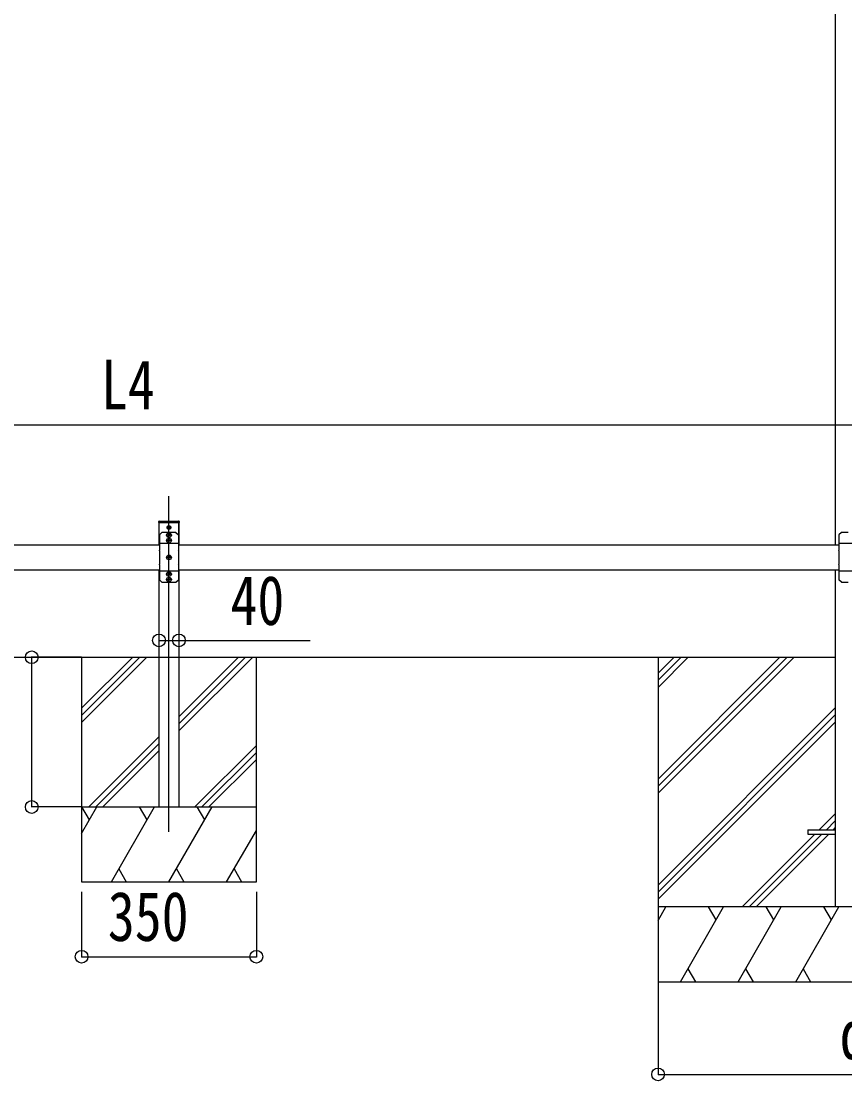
# Model space of a CAD drawing. Units: millimetres, scale not verified. Extents: x -12615 to 12615, y -8910 to 8910.
# Drawn here: x -5880 to -4230, y -5936 to -3814 of the extents above; entities that cross this region are included whole.
import ezdxf
from ezdxf.enums import TextEntityAlignment as Align

# ---------------------------------------------------------------- set-up
doc = ezdxf.new("R2010")
doc.units = ezdxf.units.MM
doc.header["$LTSCALE"] = 40
for name, color, linetype in [('0-3_YKK_12', 2, 'Continuous'), ('0-4_YKK_13', 4, 'Continuous'), ('0-5_YKK_A1', 4, 'Continuous'), ('0-6_YKK_D', 6, 'Continuous')]:
    doc.layers.add(name, color=color, linetype=linetype)
doc.styles.add('ＭＳ ゴシック', font='')
doc.styles.get('ＭＳ ゴシック').set_extended_font_data('MS Gothic')

msp = doc.modelspace()

# ---------------------------------------------------------------- linework, layer by layer
at = {"layer": '0-3_YKK_12'}
for p, q in [((-5583.7, -5437.82), (-5583.7, -4765.32)), ((-5587.85, -4827.82), (-5579.55, -4827.82)), ((-5583.7, -4831.97), (-5583.7, -4823.67)), ((-5583.7, -4849.05), (-5583.7, -4837.58)), ((-5577.97, -4843.32), (-5589.44, -4843.32)), ((-5577.97, -4854.32), (-5589.44, -4854.32)), ((-5583.7, -4860.05), (-5583.7, -4848.58)), ((-5577.97, -4887.82), (-5589.44, -4887.82)), ((-5583.7, -4893.55), (-5583.7, -4882.08)), ((-5577.97, -4921.32), (-5589.44, -4921.32)), ((-5583.7, -4927.05), (-5583.7, -4915.58)), ((-5577.97, -4932.32), (-5589.44, -4932.32)), ((-5583.7, -4938.05), (-5583.7, -4926.58))]:
    msp.add_line(p, q, dxfattribs=at)
at = {"layer": '0-4_YKK_13'}
for p, q in [((-5604.2, -4817.82), (-5604.11, -4816.26)), ((-5603.2, -4817.82), (-5604.2, -4817.82)), ((-5603.2, -4817.82), (-5564.2, -4817.82)), ((-5603.11, -4815.32), (-5564.3, -4815.32)), ((-5597.7, -4837.82), (-5602.7, -4842.82)), ((-5584.42, -4837.82), (-5597.7, -4837.82)), ((-5585.75, -4827.47), (-5585.75, -4828.17)), ((-5585.75, -4827.47), (-5584.55, -4827.47)), ((-5585.75, -4828.17), (-5584.55, -4828.17)), ((-5584.05, -4825.77), (-5583.35, -4825.77)), ((-5584.05, -4825.77), (-5584.05, -4826.97)), ((-5584.05, -4828.67), (-5584.05, -4829.87)), ((-5584.05, -4829.87), (-5583.35, -4829.87)), ((-5583.35, -4825.77), (-5583.35, -4826.97)), ((-5583.35, -4828.67), (-5583.35, -4829.87)), ((-5569.7, -4837.82), (-5582.99, -4837.82)), ((-5582.85, -4827.47), (-5581.65, -4827.47)), ((-5582.85, -4828.17), (-5581.65, -4828.17)), ((-5581.65, -4827.47), (-5581.65, -4828.17)), ((-5569.7, -4837.82), (-5564.7, -4842.82)), ((-4236.7, -4837.82), (-4241.7, -4842.82)), ((-4223.42, -4837.82), (-4236.7, -4837.82)), ((-5602.7, -4842.82), (-5602.7, -4873.1)), ((-5564.7, -4860.22), (-5602.7, -4860.22)), ((-5586.08, -4843.91), (-5585.04, -4843.93)), ((-5586.08, -4854.91), (-5585.04, -4854.93)), ((-5586.07, -4842.72), (-5585.04, -4842.71)), ((-5586.07, -4853.72), (-5585.04, -4853.71)), ((-5585.04, -4842.71), (-5584.43, -4842.59)), ((-5585.04, -4843.93), (-5584.43, -4844.05)), ((-5585.04, -4853.71), (-5584.43, -4853.59)), ((-5585.04, -4854.93), (-5584.43, -4855.05)), ((-5584.31, -4841.98), (-5584.43, -4842.59)), ((-5584.31, -4844.66), (-5584.43, -4844.05)), ((-5584.31, -4852.98), (-5584.43, -4853.59)), ((-5584.31, -4855.66), (-5584.43, -4855.05)), ((-5584.29, -4840.94), (-5584.31, -4841.98)), ((-5584.29, -4845.69), (-5584.31, -4844.66)), ((-5584.29, -4851.94), (-5584.31, -4852.98)), ((-5584.29, -4856.69), (-5584.31, -4855.66)), ((-5583.11, -4840.94), (-5583.09, -4841.98)), ((-5583.11, -4845.69), (-5583.09, -4844.66)), ((-5583.11, -4851.94), (-5583.09, -4852.98)), ((-5583.11, -4856.69), (-5583.09, -4855.66)), ((-5583.09, -4841.98), (-5582.97, -4842.59)), ((-5583.09, -4844.66), (-5582.97, -4844.05)), ((-5583.09, -4852.98), (-5582.97, -4853.59)), ((-5583.09, -4855.66), (-5582.97, -4855.05)), ((-5582.36, -4842.71), (-5582.97, -4842.59)), ((-5582.36, -4843.93), (-5582.97, -4844.05)), ((-5582.36, -4853.71), (-5582.97, -4853.59)), ((-5582.36, -4854.93), (-5582.97, -4855.05)), ((-5581.32, -4842.72), (-5582.36, -4842.71)), ((-5581.32, -4843.91), (-5582.36, -4843.93)), ((-5581.32, -4853.72), (-5582.36, -4853.71)), ((-5581.32, -4854.91), (-5582.36, -4854.93)), ((-5564.7, -4842.82), (-5564.7, -4873.1)), ((-4241.7, -4842.82), (-4241.7, -4873.1)), ((-4203.7, -4860.22), (-4241.7, -4860.22)), ((-5602.7, -4874.53), (-5602.7, -4901.1)), ((-5564.7, -4874.53), (-5564.7, -4901.1)), ((-4241.7, -4874.53), (-4241.7, -4901.1)), ((-5602.7, -4902.53), (-5602.7, -4932.82)), ((-5586.08, -4888.41), (-5585.04, -4888.43)), ((-5586.07, -4887.22), (-5585.04, -4887.21)), ((-5585.04, -4887.21), (-5584.43, -4887.09)), ((-5585.04, -4888.43), (-5584.43, -4888.55)), ((-5584.31, -4886.48), (-5584.43, -4887.09)), ((-5584.31, -4889.16), (-5584.43, -4888.55)), ((-5584.29, -4885.44), (-5584.31, -4886.48)), ((-5584.29, -4890.19), (-5584.31, -4889.16)), ((-5583.11, -4885.44), (-5583.09, -4886.48)), ((-5583.11, -4890.19), (-5583.09, -4889.16)), ((-5583.09, -4886.48), (-5582.97, -4887.09)), ((-5583.09, -4889.16), (-5582.97, -4888.55)), ((-5582.36, -4887.21), (-5582.97, -4887.09)), ((-5582.36, -4888.43), (-5582.97, -4888.55)), ((-5581.32, -4887.22), (-5582.36, -4887.21)), ((-5581.32, -4888.41), (-5582.36, -4888.43)), ((-5564.7, -4902.53), (-5564.7, -4932.82)), ((-4241.7, -4902.53), (-4241.7, -4932.82)), ((-5564.7, -4915.42), (-5602.7, -4915.42)), ((-5586.08, -4921.91), (-5585.04, -4921.93)), ((-5586.07, -4920.72), (-5585.04, -4920.71)), ((-5585.04, -4920.71), (-5584.43, -4920.59)), ((-5585.04, -4921.93), (-5584.43, -4922.05)), ((-5584.31, -4919.98), (-5584.43, -4920.59)), ((-5584.31, -4922.66), (-5584.43, -4922.05)), ((-5584.29, -4918.94), (-5584.31, -4919.98)), ((-5584.29, -4923.69), (-5584.31, -4922.66)), ((-5583.11, -4918.94), (-5583.09, -4919.98)), ((-5583.11, -4923.69), (-5583.09, -4922.66)), ((-5583.09, -4919.98), (-5582.97, -4920.59)), ((-5583.09, -4922.66), (-5582.97, -4922.05)), ((-5582.36, -4920.71), (-5582.97, -4920.59)), ((-5582.36, -4921.93), (-5582.97, -4922.05)), ((-5581.32, -4920.72), (-5582.36, -4920.71)), ((-5581.32, -4921.91), (-5582.36, -4921.93)), ((-4203.7, -4915.42), (-4241.7, -4915.42)), ((-5597.7, -4937.82), (-5602.7, -4932.82)), ((-5597.7, -4937.82), (-5584.42, -4937.82)), ((-5586.08, -4932.91), (-5585.04, -4932.93)), ((-5586.07, -4931.72), (-5585.04, -4931.71)), ((-5585.04, -4931.71), (-5584.43, -4931.59)), ((-5585.04, -4932.93), (-5584.43, -4933.05)), ((-5584.31, -4930.98), (-5584.43, -4931.59)), ((-5584.31, -4933.66), (-5584.43, -4933.05)), ((-5584.29, -4929.94), (-5584.31, -4930.98)), ((-5584.29, -4934.69), (-5584.31, -4933.66)), ((-5583.11, -4929.94), (-5583.09, -4930.98)), ((-5583.11, -4934.69), (-5583.09, -4933.66)), ((-5583.09, -4930.98), (-5582.97, -4931.59)), ((-5583.09, -4933.66), (-5582.97, -4933.05)), ((-5582.99, -4937.82), (-5569.7, -4937.82)), ((-5582.36, -4931.71), (-5582.97, -4931.59)), ((-5582.36, -4932.93), (-5582.97, -4933.05)), ((-5581.32, -4931.72), (-5582.36, -4931.71)), ((-5581.32, -4932.91), (-5582.36, -4932.93)), ((-5569.7, -4937.82), (-5564.7, -4932.82)), ((-4236.7, -4937.82), (-4241.7, -4932.82)), ((-4236.7, -4937.82), (-4223.42, -4937.82)), ((-4303.7, -5433.32), (-4303.7, -5442.32)), ((-4303.7, -5433.32), (-4248.9, -5433.32)), ((-4303.7, -5442.32), (-4248.9, -5442.32))]:
    msp.add_line(p, q, dxfattribs=at)
msp.add_lwpolyline([(-5563.3, -4816.26), (-5563.2, -4817.82), (-5564.2, -4817.82)], dxfattribs=at)
for centre, radius in [((-5583.7, -4843.32), 4.74), ((-5583.7, -4827.82), 3.75), ((-5583.7, -4854.32), 4.74), ((-5583.7, -4887.82), 4.74), ((-5583.7, -4921.32), 4.74), ((-5583.7, -4932.32), 4.74)]:
    msp.add_circle(centre, radius, dxfattribs=at)
for centre, radius, start, end in [((-5603.11, -4816.32), 1, 90, 176.5), ((-5564.3, -4816.32), 1, 3.5, 90), ((-5584.55, -4826.97), 0.5, 270, 0), ((-5584.55, -4828.67), 0.5, 0, 90), ((-5583.7, -4837.12), 1, 224.427, 315.573), ((-5582.85, -4826.97), 0.5, 180, 270), ((-5582.85, -4828.67), 0.5, 90, 180), ((-5583.7, -4843.32), 2.45, 165.9892, 194.0108), ((-5583.7, -4854.32), 2.45, 165.9892, 194.0108), ((-5583.7, -4843.32), 2.45, 75.9892, 104.0108), ((-5583.7, -4843.32), 2.45, 255.9892, 284.0108), ((-5583.7, -4854.32), 2.45, 75.9892, 104.0108), ((-5583.7, -4854.32), 2.45, 255.9892, 284.0108), ((-5583.7, -4843.32), 2.45, 345.9892, 14.0108), ((-5583.7, -4854.32), 2.45, 345.9892, 14.0108), ((-5603.4, -4873.82), 1, 314.427, 45.573), ((-5564, -4873.82), 1, 134.427, 225.573), ((-4242.4, -4873.82), 1, 314.427, 45.573), ((-5603.4, -4901.82), 1, 314.427, 45.573), ((-5583.7, -4887.82), 2.45, 165.9892, 194.0108), ((-5583.7, -4887.82), 2.45, 75.9892, 104.0108), ((-5583.7, -4887.82), 2.45, 255.9892, 284.0108), ((-5583.7, -4887.82), 2.45, 345.9892, 14.0108), ((-5564, -4901.82), 1, 134.427, 225.573), ((-4242.4, -4901.82), 1, 314.427, 45.573), ((-5583.7, -4921.32), 2.45, 165.9892, 194.0108), ((-5583.7, -4921.32), 2.45, 75.9892, 104.0108), ((-5583.7, -4921.32), 2.45, 255.9892, 284.0108), ((-5583.7, -4921.32), 2.45, 345.9892, 14.0108), ((-5583.7, -4932.32), 2.45, 165.9892, 194.0108), ((-5583.7, -4937.12), 1, 224.427, 315.573), ((-5583.7, -4932.32), 2.45, 75.9892, 104.0108), ((-5583.7, -4932.32), 2.45, 255.9892, 284.0108), ((-5583.7, -4932.32), 2.45, 345.9892, 14.0108)]:
    msp.add_arc(centre, radius, start, end, dxfattribs=at)
at = {"layer": '0-5_YKK_A1'}
for p, q in [((-4248.9, -2958.82), (-4248.9, -4862.82)), ((-5603.7, -4817.82), (-5563.7, -4817.82)), ((-5603.7, -4817.82), (-5603.7, -4862.82)), ((-5563.7, -4843.15), (-5563.7, -4817.82)), ((-5563.7, -4817.82), (-5563.7, -4862.82)), ((-6944.7, -4862.82), (-5602.7, -4862.82)), ((-5564.7, -4862.82), (-4241.7, -4862.82)), ((-6944.7, -4912.82), (-5602.7, -4912.82)), ((-5603.7, -4912.82), (-5603.7, -5387.82)), ((-5564.7, -4912.82), (-4241.7, -4912.82)), ((-5563.7, -4912.82), (-5563.7, -5387.82)), ((-4248.9, -4912.82), (-4248.9, -5587.82)), ((-6918.5, -5087.82), (-4248.9, -5087.82)), ((-5758.7, -5087.82), (-5758.7, -5537.82)), ((-5758.7, -5190.16), (-5656.35, -5087.82)), ((-5758.7, -5204.31), (-5642.21, -5087.82)), ((-5758.7, -5218.45), (-5628.07, -5087.82)), ((-5563.7, -5235.58), (-5415.94, -5087.82)), ((-5563.7, -5221.44), (-5430.08, -5087.82)), ((-5563.7, -5207.3), (-5444.22, -5087.82)), ((-5408.7, -5537.82), (-5408.7, -5087.82)), ((-4603.9, -5087.82), (-4603.9, -5737.82)), ((-4603.9, -5331.99), (-4359.73, -5087.82)), ((-4603.9, -5346.13), (-4345.58, -5087.82)), ((-4603.9, -5360.28), (-4331.44, -5087.82)), ((-4603.9, -5148.15), (-4543.57, -5087.82)), ((-4603.9, -5134), (-4557.72, -5087.82)), ((-4603.9, -5119.86), (-4571.86, -5087.82)), ((-4603.9, -5544.12), (-4249.1, -5189.33)), ((-4603.9, -5558.27), (-4249.1, -5203.47)), ((-4603.9, -5572.41), (-4249.1, -5217.61)), ((-5744.22, -5387.82), (-5603.7, -5247.3)), ((-5730.08, -5387.82), (-5603.7, -5261.44)), ((-5715.94, -5387.82), (-5603.7, -5275.58)), ((-5532.09, -5387.82), (-5408.7, -5264.43)), ((-5517.95, -5387.82), (-5408.7, -5278.57)), ((-5503.81, -5387.82), (-5408.7, -5292.71)), ((-5758.7, -5440.93), (-5728.04, -5387.82)), ((-5758.7, -5387.82), (-5408.7, -5387.82)), ((-5743.04, -5413.8), (-5758.04, -5387.82)), ((-5699.17, -5537.82), (-5612.57, -5387.82)), ((-5627.57, -5413.8), (-5642.57, -5387.82)), ((-5603.7, -5387.82), (-5563.7, -5387.82)), ((-5583.7, -5537.82), (-5497.1, -5387.82)), ((-5512.1, -5413.8), (-5527.1, -5387.82)), ((-4280.96, -5433.32), (-4249.1, -5401.46)), ((-4266.82, -5433.32), (-4249.1, -5415.6)), ((-4252.68, -5433.32), (-4249.1, -5429.74)), ((-5468.23, -5537.82), (-5408.7, -5434.71)), ((-4435.46, -5587.82), (-4289.96, -5442.32)), ((-4421.32, -5587.82), (-4275.82, -5442.32)), ((-4407.18, -5587.82), (-4261.68, -5442.32)), ((-5684.17, -5511.84), (-5669.17, -5537.82)), ((-5568.7, -5511.84), (-5553.7, -5537.82)), ((-5453.23, -5511.84), (-5438.23, -5537.82)), ((-5758.7, -5537.82), (-5408.7, -5537.82)), ((-3803.9, -5587.82), (-4603.9, -5587.82)), ((-4603.9, -5615.32), (-4588.03, -5587.82)), ((-4559.16, -5737.82), (-4472.56, -5587.82)), ((-4487.56, -5613.8), (-4502.56, -5587.81)), ((-4443.69, -5737.81), (-4357.09, -5587.82)), ((-4372.09, -5613.8), (-4387.09, -5587.82)), ((-4328.22, -5737.82), (-4241.62, -5587.82)), ((-4256.62, -5613.8), (-4271.62, -5587.82)), ((-4544.16, -5711.84), (-4529.16, -5737.82)), ((-4428.69, -5711.84), (-4413.69, -5737.81)), ((-4313.22, -5711.83), (-4298.22, -5737.82)), ((-4603.9, -5737.82), (-3803.9, -5737.82))]:
    msp.add_line(p, q, dxfattribs=at)
at = {"layer": '0-6_YKK_D'}
for p, q in [((-7077.7, -4622.07), (-4203.7, -4622.07)), ((-5758.7, -5087.82), (-5859.7, -5087.82)), ((-5858.7, -5387.82), (-5858.7, -5087.82)), ((-5758.7, -5387.82), (-5859.7, -5387.82)), ((-5758.7, -5557.82), (-5758.7, -5688.82)), ((-5408.7, -5557.82), (-5408.7, -5688.82)), ((-5758.7, -5687.82), (-5408.7, -5687.82)), ((-4603.9, -5737.82), (-4603.9, -5924.53)), ((-4603.9, -5923.53), (-3803.9, -5923.53))]:
    msp.add_line(p, q, dxfattribs=at)
msp.add_lwpolyline([(-5603.7, -5054.26), (-5563.7, -5054.26), (-5300.7, -5054.26)], dxfattribs=at)
for centre in [(-5603.7, -5054.26), (-5563.7, -5054.26), (-5858.7, -5087.82), (-5858.7, -5387.82), (-5758.7, -5687.82), (-5408.7, -5687.82), (-4603.9, -5923.53)]:
    msp.add_circle(centre, 12.75, dxfattribs=at)

# ---------------------------------------------------------------- texts
at = {"layer": '0-6_YKK_D', "style": 'ＭＳ ゴシック', "width": 0.8}
for s, p in [('L4', (-5719.9, -4620.77)), ('40', (-5460.4, -5052.96)), ('350', (-5706.1, -5685.82)), ('d', (-4239.9, -5922.23))]:
    msp.add_text(s, height=98.97, dxfattribs=at).set_placement(p, align=Align.BOTTOM_LEFT)

doc.saveas('drawing.dxf')
